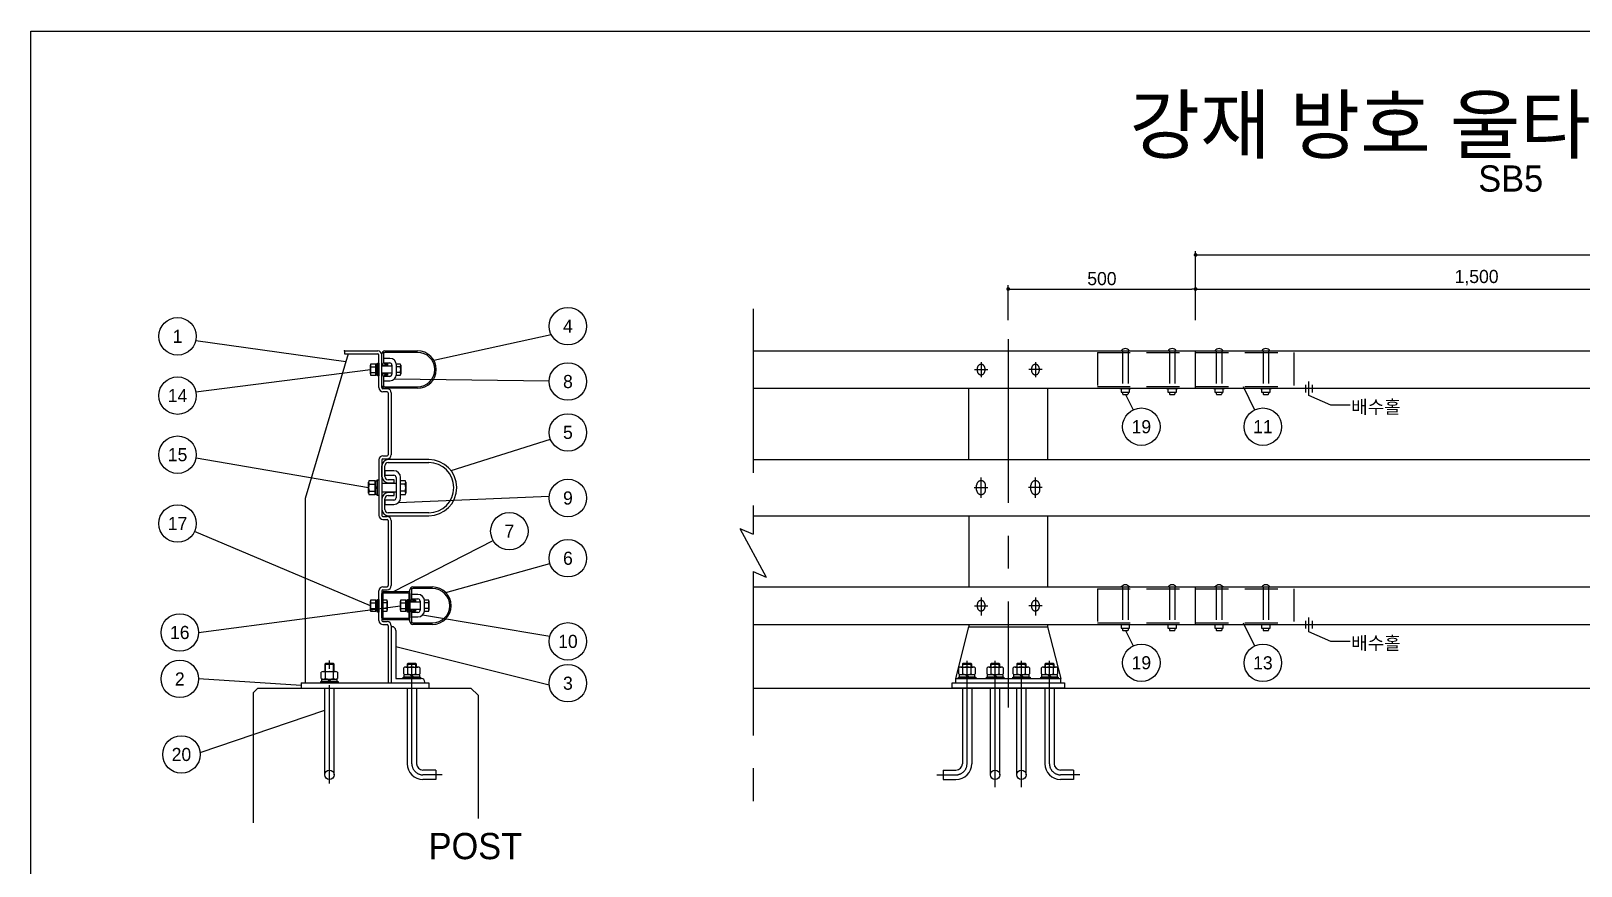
# Model space of a CAD drawing. Header units: metres. Extents: x 185094 to 267743, y 19941 to 53123.
# Drawn here: x 258412 to 262549, y 38480 to 40708 of the extents above; entities that cross this region are included whole.
import ezdxf
from ezdxf.enums import TextEntityAlignment as Align

# ---------------------------------------------------------------- set-up
doc = ezdxf.new("R2010")
doc.units = ezdxf.units.M
doc.header["$LTSCALE"] = 500
for name, pattern in [('CENTER', [2, 1.25, -0.25, 0.25, -0.25]), ('CENTER2', [1.125, 0.75, -0.125, 0.125, -0.125]), ('HIDDEN', [0.375, 0.25, -0.125]), ('HIDDEN2', [0.1875, 0.125, -0.0625])]:
    doc.linetypes.add(name, pattern=pattern)
for name, color, linetype in [('2', 3, 'Continuous'), ('5', 6, 'Continuous'), ('6', 4, 'Continuous'), ('CONC', 4, 'Continuous'), ('CZ-TEX2', 7, 'Continuous'), ('DIML', 1, 'Continuous'), ('THIN', 3, 'Continuous'), ('TITL1', 6, 'HIDDEN2')]:
    doc.layers.add(name, color=color, linetype=linetype)
doc.styles.add('CZ-TEXT2', font='malgun_0.ttf')
doc.styles.add('HY견고딕', font='')
doc.styles.add('MtXpl__1', font='Gulim.ttf')
doc.styles.add('휴먼고딕', font='HMKMG.TTF')
doc.styles.get('HY견고딕').set_extended_font_data('HYgtrE')

# ---------------------------------------------------------------- blocks, each defined once
blk = doc.blocks.new('_Dot')
at = {"color": 0, "linetype": 'ByBlock', "lineweight": -2}
blk.add_line((-0.5, 0), (-1, 0), dxfattribs=at)
at = {"color": 0, "linetype": 'ByBlock', "const_width": 0.5}
blk.add_lwpolyline([(-0.25, 0, 1), (0.25, 0, 1)], format="xyb", close=True, dxfattribs=at)

msp = doc.modelspace()

# ---------------------------------------------------------------- linework, layer by layer
for p, q in [((258412.3864, 40708.1171), (266277.7884, 40708.1171)), ((258412.3864, 35137.5536), (258412.3864, 40708.1171)), ((259340.8073, 39756.6755), (259340.8073, 39843.6755)), ((259348.8073, 39756.6755), (259348.8073, 39843.6755)), ((259319.513, 39820.264), (259332.9323, 39820.264)), ((259332.9323, 39820.264), (259332.9323, 39789.0871)), ((259332.9323, 39819.638), (259337.4323, 39819.638)), ((259332.9323, 39789.713), (259332.9323, 39819.638)), ((259337.4323, 39821.5505), (259340.8073, 39821.5505)), ((259337.4323, 39787.8005), (259337.4323, 39821.5505)), ((259337.4323, 39819.638), (259337.4323, 39789.713)), ((259340.8073, 39821.5505), (259340.8073, 39787.8005)), ((259375.8073, 39813.6755), (259348.8073, 39813.6755)), ((259348.8073, 39795.6755), (259375.8073, 39795.6755)), ((259387.8073, 39820.264), (259397.8515, 39820.264)), ((259387.8073, 39789.0871), (259387.8073, 39820.264)), ((259332.9323, 39789.0871), (259319.513, 39789.0871)), ((259337.4323, 39789.713), (259332.9323, 39789.713)), ((259340.8073, 39787.8005), (259337.4323, 39787.8005)), ((259397.8515, 39789.0871), (259387.8073, 39789.0871)), ((259362.8073, 39753.6755), (259351.8073, 39753.6755)), ((259362.8073, 39745.6755), (259351.8073, 39745.6755)), ((259348.8073, 39518.9322), (259348.8073, 39547.6755)), ((259348.8073, 39547.6755), (259348.8073, 39519.6755)), ((259356.8073, 39519.6755), (259356.8073, 39547.6755)), ((259473.8073, 39564.6755), (259365.8073, 39564.6755)), ((259365.8073, 39556.6755), (259473.8073, 39556.6755)), ((259314.781, 39508.7281), (259331.1823, 39508.7281)), ((259331.1823, 39508.7281), (259331.1823, 39470.623)), ((259331.1823, 39507.9631), (259336.6823, 39507.9631)), ((259331.1823, 39471.388), (259331.1823, 39507.9631)), ((259336.6823, 39510.3005), (259340.8073, 39510.3005)), ((259336.6823, 39469.0505), (259336.6823, 39510.3005)), ((259336.6823, 39507.9631), (259336.6823, 39471.388)), ((259340.8073, 39510.3005), (259340.8073, 39469.0505)), ((259381.8073, 39510.6755), (259365.8073, 39510.6755)), ((259381.8073, 39502.6755), (259381.8073, 39510.6755)), ((259398.8073, 39508.7281), (259411.0835, 39508.7281)), ((259398.8073, 39470.623), (259398.8073, 39508.7281)), ((259331.1823, 39470.623), (259314.781, 39470.623)), ((259336.6823, 39471.388), (259331.1823, 39471.388)), ((259340.8073, 39469.0505), (259336.6823, 39469.0505)), ((259386.8073, 39500.6755), (259348.8073, 39500.6755)), ((259348.8073, 39478.6755), (259386.8073, 39478.6755)), ((259365.8073, 39502.6755), (259381.8073, 39502.6755)), ((259381.8073, 39476.6755), (259365.8073, 39476.6755)), ((259365.8073, 39468.6755), (259381.8073, 39468.6755)), ((259381.8073, 39468.6755), (259381.8073, 39476.6755)), ((259411.0835, 39470.623), (259398.8073, 39470.623)), ((259348.8073, 39459.6755), (259348.8073, 39431.6755)), ((259356.8073, 39431.6755), (259356.8073, 39459.6755)), ((259473.8073, 39422.6755), (259365.8073, 39422.6755)), ((259365.8073, 39414.6755), (259473.8073, 39414.6755)), ((259319.513, 39190.264), (259332.9323, 39190.264)), ((259332.9323, 39190.264), (259332.9323, 39159.0871)), ((259332.9323, 39189.638), (259337.4323, 39189.638)), ((259332.9323, 39159.713), (259332.9323, 39189.638)), ((259337.4323, 39191.5505), (259340.8073, 39191.5505)), ((259337.4323, 39157.8005), (259337.4323, 39191.5505)), ((259337.4323, 39189.638), (259337.4323, 39159.713)), ((259340.8073, 39135.1755), (259340.8073, 39214.1755)), ((259340.8073, 39191.5505), (259340.8073, 39157.8005)), ((259348.8073, 39214.1755), (259348.8073, 39135.1755)), ((259348.8073, 39142.3755), (259348.8073, 39206.9755)), ((259352.0073, 39142.3755), (259352.0073, 39206.9755)), ((259352.0073, 39190.264), (259362.0515, 39190.264)), ((259352.0073, 39159.0871), (259352.0073, 39190.264)), ((259354.0073, 39212.1755), (259418.6073, 39212.1755)), ((259354.0073, 39208.9755), (259418.6073, 39208.9755)), ((259399.313, 39190.264), (259412.7323, 39190.264)), ((259412.7323, 39190.264), (259412.7323, 39159.0871)), ((259412.7323, 39189.638), (259417.2323, 39189.638)), ((259412.7323, 39159.713), (259412.7323, 39189.638)), ((259417.2323, 39191.5505), (259420.6073, 39191.5505)), ((259417.2323, 39157.8005), (259417.2323, 39191.5505)), ((259417.2323, 39189.638), (259417.2323, 39159.713)), ((259420.6073, 39206.9755), (259420.6073, 39142.3755)), ((259420.6073, 39191.5505), (259420.6073, 39157.8005)), ((259423.8073, 39206.9755), (259423.8073, 39142.3755)), ((259450.8073, 39183.6755), (259423.8073, 39183.6755)), ((259462.8073, 39190.264), (259472.8515, 39190.264)), ((259462.8073, 39159.0871), (259462.8073, 39190.264)), ((259332.9323, 39159.0871), (259319.513, 39159.0871)), ((259337.4323, 39159.713), (259332.9323, 39159.713)), ((259340.8073, 39157.8005), (259337.4323, 39157.8005)), ((259362.0515, 39159.0871), (259352.0073, 39159.0871)), ((259418.6073, 39140.3755), (259354.0073, 39140.3755)), ((259418.6073, 39137.1755), (259354.0073, 39137.1755)), ((259412.7323, 39159.0871), (259399.313, 39159.0871)), ((259417.2323, 39159.713), (259412.7323, 39159.713)), ((259420.6073, 39157.8005), (259417.2323, 39157.8005)), ((259423.8073, 39165.6755), (259450.8073, 39165.6755)), ((259472.8515, 39159.0871), (259462.8073, 39159.0871)), ((259375.8073, 39118.6755), (259373.8073, 39118.6755)), ((259197.9712, 39020.6755), (259196.2798, 39018.9841)), ((259196.2798, 39018.9841), (259196.2798, 38998.8005)), ((259219.5883, 39020.6755), (259197.9712, 39020.6755)), ((259221.2798, 39018.9841), (259219.5883, 39020.6755)), ((259221.2798, 38998.8005), (259221.2798, 39018.9841)), ((259412.5693, 39010.8005), (259445.0452, 39010.8005)), ((259412.5693, 39010.8005), (259445.0452, 39010.8005)), ((259417.9987, 39020.6755), (259416.3073, 39018.9841)), ((259416.3073, 39018.9841), (259416.3073, 39010.8005)), ((259439.6158, 39020.6755), (259417.9987, 39020.6755)), ((259441.3073, 39018.9841), (259439.6158, 39020.6755)), ((259441.3073, 39010.8005), (259441.3073, 39018.9841)), ((260894.2564, 39010.8005), (260926.7323, 39010.8005)), ((260894.2564, 39010.8005), (260926.7323, 39010.8005)), ((260899.6858, 39020.6755), (260897.9943, 39018.9841)), ((260897.9943, 39018.9841), (260897.9943, 39010.8005)), ((260921.3029, 39020.6755), (260899.6858, 39020.6755)), ((260922.9943, 39018.9841), (260921.3029, 39020.6755)), ((260922.9943, 39010.8005), (260922.9943, 39018.9841)), ((260969.2564, 39010.8005), (261001.7323, 39010.8005)), ((260969.2564, 39010.8005), (261001.7323, 39010.8005)), ((260974.6858, 39020.6755), (260972.9943, 39018.9841)), ((260972.9943, 39018.9841), (260972.9943, 39010.8005)), ((260996.3029, 39020.6755), (260974.6858, 39020.6755)), ((260997.9943, 39018.9841), (260996.3029, 39020.6755)), ((260997.9943, 39010.8005), (260997.9943, 39018.9841)), ((261039.2564, 39010.8005), (261071.7323, 39010.8005)), ((261039.2564, 39010.8005), (261071.7323, 39010.8005)), ((261044.6858, 39020.6755), (261042.9943, 39018.9841)), ((261042.9943, 39018.9841), (261042.9943, 39010.8005)), ((261066.3029, 39020.6755), (261044.6858, 39020.6755)), ((261067.9943, 39018.9841), (261066.3029, 39020.6755)), ((261067.9943, 39010.8005), (261067.9943, 39018.9841)), ((261114.2564, 39010.8005), (261146.7323, 39010.8005)), ((261114.2564, 39010.8005), (261146.7323, 39010.8005)), ((261119.6858, 39020.6755), (261117.9943, 39018.9841)), ((261117.9943, 39018.9841), (261117.9943, 39010.8005)), ((261141.3029, 39020.6755), (261119.6858, 39020.6755)), ((261142.9943, 39018.9841), (261141.3029, 39020.6755)), ((261142.9943, 39010.8005), (261142.9943, 39018.9841)), ((259185.6548, 38968.6755), (259185.6548, 38972.4255)), ((259185.6548, 38972.4255), (259231.9048, 38972.4255)), ((259231.9048, 38968.6755), (259185.6548, 38968.6755)), ((259187.1291, 38980.4752), (259187.1291, 38997.1259)), ((259188.5298, 38972.4255), (259188.5298, 38978.8005)), ((259188.5298, 38978.8005), (259229.0298, 38978.8005)), ((259229.0298, 38972.4255), (259188.5298, 38972.4255)), ((259192.5418, 38998.8005), (259225.0177, 38998.8005)), ((259192.5418, 38998.8005), (259225.0177, 38998.8005)), ((259197.9544, 38980.4752), (259197.9544, 38997.1259)), ((259219.6051, 38980.4752), (259219.6051, 38997.1259)), ((259229.0298, 38978.8005), (259229.0298, 38972.4255)), ((259230.4304, 38997.1259), (259230.4304, 38980.4752)), ((259231.9048, 38972.4255), (259231.9048, 38968.6755)), ((259405.6823, 38980.6755), (259405.6823, 38984.4255)), ((259405.6823, 38984.4255), (259451.9323, 38984.4255)), ((259451.9323, 38980.6755), (259405.6823, 38980.6755)), ((259407.1566, 38992.4752), (259407.1566, 39009.1259)), ((259408.5573, 38984.4255), (259408.5573, 38990.8005)), ((259408.5573, 38990.8005), (259449.0573, 38990.8005)), ((259449.0573, 38984.4255), (259408.5573, 38984.4255)), ((259417.9819, 38992.4752), (259417.9819, 39009.1259)), ((259439.6326, 38992.4752), (259439.6326, 39009.1259)), ((259449.0573, 38990.8005), (259449.0573, 38984.4255)), ((259450.4579, 39009.1259), (259450.4579, 38992.4752)), ((259451.9323, 38984.4255), (259451.9323, 38980.6755)), ((260887.3693, 38980.6755), (260887.3693, 38984.4255)), ((260887.3693, 38984.4255), (260933.6193, 38984.4255)), ((260933.6193, 38980.6755), (260887.3693, 38980.6755)), ((260888.8437, 38992.4752), (260888.8437, 39009.1259)), ((260890.2443, 38984.4255), (260890.2443, 38990.8005)), ((260890.2443, 38990.8005), (260930.7443, 38990.8005)), ((260930.7443, 38984.4255), (260890.2443, 38984.4255)), ((260899.669, 38992.4752), (260899.669, 39009.1259)), ((260921.3197, 38992.4752), (260921.3197, 39009.1259)), ((260930.7443, 38990.8005), (260930.7443, 38984.4255)), ((260932.145, 39009.1259), (260932.145, 38992.4752)), ((260933.6193, 38984.4255), (260933.6193, 38980.6755)), ((260962.3693, 38984.4255), (261008.6193, 38984.4255)), ((260962.3693, 38980.6755), (260962.3693, 38984.4255)), ((261008.6193, 38980.6755), (260962.3693, 38980.6755)), ((260963.8437, 38992.4752), (260963.8437, 39009.1259)), ((260965.2443, 38990.8005), (261005.7443, 38990.8005)), ((260965.2443, 38984.4255), (260965.2443, 38990.8005)), ((261005.7443, 38984.4255), (260965.2443, 38984.4255)), ((260974.669, 38992.4752), (260974.669, 39009.1259)), ((260996.3197, 38992.4752), (260996.3197, 39009.1259)), ((261005.7443, 38990.8005), (261005.7443, 38984.4255)), ((261007.145, 39009.1259), (261007.145, 38992.4752)), ((261008.6193, 38984.4255), (261008.6193, 38980.6755)), ((261032.3693, 38984.4255), (261078.6193, 38984.4255)), ((261032.3693, 38980.6755), (261032.3693, 38984.4255)), ((261078.6193, 38980.6755), (261032.3693, 38980.6755)), ((261033.8437, 38992.4752), (261033.8437, 39009.1259)), ((261035.2443, 38990.8005), (261075.7443, 38990.8005)), ((261035.2443, 38984.4255), (261035.2443, 38990.8005)), ((261075.7443, 38984.4255), (261035.2443, 38984.4255)), ((261044.669, 38992.4752), (261044.669, 39009.1259)), ((261066.3197, 38992.4752), (261066.3197, 39009.1259)), ((261075.7443, 38990.8005), (261075.7443, 38984.4255)), ((261077.145, 39009.1259), (261077.145, 38992.4752)), ((261078.6193, 38984.4255), (261078.6193, 38980.6755)), ((261107.3693, 38984.4255), (261153.6193, 38984.4255)), ((261107.3693, 38980.6755), (261107.3693, 38984.4255)), ((261153.6193, 38980.6755), (261107.3693, 38980.6755)), ((261108.8437, 38992.4752), (261108.8437, 39009.1259)), ((261110.2443, 38990.8005), (261150.7443, 38990.8005)), ((261110.2443, 38984.4255), (261110.2443, 38990.8005)), ((261150.7443, 38984.4255), (261110.2443, 38984.4255)), ((261119.669, 38992.4752), (261119.669, 39009.1259)), ((261141.3197, 38992.4752), (261141.3197, 39009.1259)), ((261150.7443, 38990.8005), (261150.7443, 38984.4255)), ((261152.145, 39009.1259), (261152.145, 38992.4752)), ((261153.6193, 38984.4255), (261153.6193, 38980.6755))]:
    msp.add_line(p, q)
at = {"color": 1, "linetype": 'CENTER', "ltscale": 0.7}
for p, q in [((260339.4228, 39967.1261), (260339.4228, 39365.9501)), ((261020.4943, 39886.2503), (261020.4943, 38902.7725)), ((260304.4228, 39380.9501), (260374.4228, 39250.9501)), ((260304.4228, 39380.9501), (260339.4228, 39365.9501)), ((260339.4228, 39265.9501), (260339.4228, 38604.7682)), ((260339.4228, 39265.9501), (260374.4228, 39250.9501)), ((260910.4943, 38753.1356), (260910.4943, 39027.8902)), ((260985.4943, 38690.1988), (260985.4943, 39027.8902)), ((261055.4943, 38690.1988), (261055.4943, 39027.8902)), ((261130.4943, 38753.1356), (261130.4943, 39027.8902)), ((260829.8691, 38723.4875), (260881.0443, 38723.4875)), ((261211.1196, 38723.4875), (261159.9443, 38723.4875))]:
    msp.add_line(p, q, dxfattribs=at)
at = {"color": 3, "linetype": 'HIDDEN', "ltscale": 0.7}
for p, q in [((261258.4943, 39850.0837), (261782.4943, 39850.0837)), ((261258.4943, 39850.0837), (261258.4943, 39759.2674)), ((261325.6474, 39854.6755), (261325.6474, 39754.6755)), ((261340.3413, 39854.6755), (261340.3413, 39754.6755)), ((261450.6474, 39854.6755), (261450.6474, 39754.6755)), ((261465.3413, 39854.6755), (261465.3413, 39754.6755)), ((261575.6474, 39854.6755), (261575.6474, 39754.6755)), ((261590.3413, 39854.6755), (261590.3413, 39754.6755)), ((261700.6474, 39854.6755), (261700.6474, 39754.6755)), ((261715.3413, 39854.6755), (261715.3413, 39754.6755)), ((261782.4943, 39850.0837), (261782.4943, 39759.2674)), ((260937.8923, 39808.349), (260937.8923, 39801.0021)), ((260958.0964, 39808.349), (260958.0964, 39801.0021)), ((261082.8923, 39808.349), (261082.8923, 39801.0021)), ((261103.0964, 39808.349), (261103.0964, 39801.0021)), ((261258.4943, 39759.2674), (261782.4943, 39759.2674)), ((260936.0556, 39483.247), (260936.0556, 39496.1041)), ((260959.9331, 39483.247), (260959.9331, 39496.1041)), ((261081.0556, 39483.247), (261081.0556, 39496.1041)), ((261104.9331, 39483.247), (261104.9331, 39496.1041)), ((261258.4943, 39220.0837), (261782.4943, 39220.0837)), ((261258.4943, 39220.0837), (261258.4943, 39129.2674)), ((261325.6474, 39224.6755), (261325.6474, 39124.6755)), ((261340.3413, 39224.6755), (261340.3413, 39124.6755)), ((261450.6474, 39224.6755), (261450.6474, 39124.6755)), ((261465.3413, 39224.6755), (261465.3413, 39124.6755)), ((261575.6474, 39224.6755), (261575.6474, 39124.6755)), ((261590.3413, 39224.6755), (261590.3413, 39124.6755)), ((261700.6474, 39224.6755), (261700.6474, 39124.6755)), ((261715.3413, 39224.6755), (261715.3413, 39124.6755)), ((261782.4943, 39220.0837), (261782.4943, 39129.2674)), ((260937.8923, 39178.349), (260937.8923, 39171.0021)), ((260958.0964, 39178.349), (260958.0964, 39171.0021)), ((261082.8923, 39178.349), (261082.8923, 39171.0021)), ((261103.0964, 39178.349), (261103.0964, 39171.0021)), ((261258.4943, 39129.2674), (261782.4943, 39129.2674))]:
    msp.add_line(p, q, dxfattribs=at)
at = {"ltscale": 0.7}
for p, q in [((261520.4943, 39754.6755), (261520.4943, 39854.6755)), ((259318.3073, 39792.9842), (259318.3073, 39816.3669)), ((259319.513, 39812.4698), (259332.9323, 39812.4698)), ((259319.513, 39796.8813), (259332.9323, 39796.8813)), ((259397.8515, 39812.4698), (259387.8073, 39812.4698)), ((259397.8515, 39796.8813), (259387.8073, 39796.8813)), ((259399.0573, 39816.3669), (259399.0573, 39792.9842)), ((259313.3073, 39475.3861), (259313.3073, 39503.965)), ((259314.781, 39499.2018), (259331.1823, 39499.2018)), ((259314.781, 39480.1493), (259331.1823, 39480.1493)), ((259411.0835, 39499.2018), (259398.8073, 39499.2018)), ((259411.0835, 39480.1493), (259398.8073, 39480.1493)), ((259412.5573, 39503.965), (259412.5573, 39475.3861)), ((261520.4943, 39124.6755), (261520.4943, 39224.6755)), ((259318.3073, 39162.9842), (259318.3073, 39186.3669)), ((259319.513, 39182.4698), (259332.9323, 39182.4698)), ((259362.0515, 39182.4698), (259352.0073, 39182.4698)), ((259363.2573, 39186.3669), (259363.2573, 39162.9842)), ((259398.1073, 39162.9842), (259398.1073, 39186.3669)), ((259399.313, 39182.4698), (259412.7323, 39182.4698)), ((259472.8515, 39182.4698), (259462.8073, 39182.4698)), ((259474.0573, 39186.3669), (259474.0573, 39162.9842)), ((259319.513, 39166.8813), (259332.9323, 39166.8813)), ((259362.0515, 39166.8813), (259352.0073, 39166.8813)), ((259399.313, 39166.8813), (259412.7323, 39166.8813)), ((259472.8515, 39166.8813), (259462.8073, 39166.8813)), ((259373.8073, 39118.6755), (259373.8073, 39109.1755)), ((259196.2798, 39018.9841), (259221.2798, 39018.9841)), ((259416.3073, 39018.9841), (259441.3073, 39018.9841)), ((260897.9943, 39018.9841), (260922.9943, 39018.9841)), ((260972.9943, 39018.9841), (260997.9943, 39018.9841)), ((261042.9943, 39018.9841), (261067.9943, 39018.9841)), ((261117.9943, 39018.9841), (261142.9943, 39018.9841)), ((259192.5418, 38978.8005), (259225.0177, 38978.8005)), ((259412.5693, 38990.8005), (259445.0452, 38990.8005)), ((260870.4943, 38968.6755), (261170.4943, 38968.6755)), ((260870.4943, 38954.6755), (260870.4943, 38968.6755)), ((260894.2564, 38990.8005), (260926.7323, 38990.8005)), ((260969.2564, 38990.8005), (261001.7323, 38990.8005)), ((261039.2564, 38990.8005), (261071.7323, 38990.8005)), ((261114.2564, 38990.8005), (261146.7323, 38990.8005)), ((261170.4943, 38968.6755), (261170.4943, 38954.6755)), ((259196.2798, 38723.4875), (259196.2798, 38954.6755)), ((259221.2798, 38723.4875), (259221.2798, 38954.6755)), ((259416.3073, 38954.6755), (259416.3073, 38752.9375)), ((259441.3073, 38954.6755), (259441.3073, 38752.9375)), ((261170.4943, 38954.6755), (260870.4943, 38954.6755)), ((260897.9943, 38954.6755), (260897.9943, 38752.9375)), ((260922.9943, 38954.6755), (260922.9943, 38752.9375)), ((260972.9943, 38723.4875), (260972.9943, 38954.6755)), ((260997.9943, 38723.4875), (260997.9943, 38954.6755)), ((261042.9943, 38723.4875), (261042.9943, 38954.6755)), ((261067.9943, 38723.4875), (261067.9943, 38954.6755)), ((261117.9943, 38954.6755), (261117.9943, 38752.9375)), ((261142.9943, 38954.6755), (261142.9943, 38752.9375))]:
    msp.add_line(p, q, dxfattribs=at)
at = {"color": 2}
for p, q in [((259332.9323, 39803.6983), (259337.4323, 39808.1983)), ((259332.9323, 39801.1528), (259337.4323, 39805.6528)), ((259331.1823, 39488.4812), (259336.6823, 39493.9812)), ((259331.1823, 39485.3699), (259336.6823, 39490.8699)), ((259332.9323, 39173.6983), (259337.4323, 39178.1983)), ((259332.9323, 39171.1528), (259337.4323, 39175.6528)), ((259412.7323, 39173.6983), (259417.2323, 39178.1983)), ((259412.7323, 39171.1528), (259417.2323, 39175.6528))]:
    msp.add_line(p, q, dxfattribs=at)
at = {"color": 2, "linetype": 'CENTER2', "ltscale": 0.7}
for p, q in [((260930.1137, 39804.6755), (260965.875, 39804.6755)), ((260947.9943, 39824.3372), (260947.9943, 39784.8297)), ((261110.875, 39804.6755), (261075.1137, 39804.6755)), ((261092.9943, 39824.3372), (261092.9943, 39784.8297)), ((261822.8581, 39735.2393), (261822.8581, 39773.1128)), ((260947.9943, 39462.3386), (260947.9943, 39517.0125)), ((261092.9943, 39462.3386), (261092.9943, 39517.0125)), ((260929.5229, 39489.6755), (260966.4658, 39489.6755)), ((261111.4658, 39489.6755), (261074.5229, 39489.6755)), ((260930.1137, 39174.6755), (260965.875, 39174.6755)), ((260947.9943, 39196.417), (260947.9943, 39148.9304)), ((261110.875, 39174.6755), (261075.1137, 39174.6755)), ((261092.9943, 39196.417), (261092.9943, 39148.9304)), ((261822.8581, 39105.2393), (261822.8581, 39143.1128)), ((259208.7798, 38700.3008), (259208.7798, 39028.0929)), ((259428.8073, 38753.1356), (259428.8073, 39027.8902)), ((259509.4325, 38723.4875), (259458.2573, 38723.4875))]:
    msp.add_line(p, q, dxfattribs=at)
at = {"color": 0}
for p, q in [((261814.1336, 39764.1077), (261814.1336, 39743.604)), ((261831.5826, 39764.1077), (261831.5826, 39743.604)), ((261814.1336, 39134.1077), (261814.1336, 39113.604)), ((261831.5826, 39134.1077), (261831.5826, 39113.604))]:
    msp.add_line(p, q, dxfattribs=at)
at = {"color": 2, "ltscale": 0.7}
for p, q in [((259203.7891, 38978.8005), (259210.1641, 38972.4255)), ((259207.3954, 38978.8005), (259213.7704, 38972.4255)), ((259423.8166, 38990.8005), (259430.1916, 38984.4255)), ((259427.4229, 38990.8005), (259433.7979, 38984.4255)), ((260905.5037, 38990.8005), (260911.8787, 38984.4255)), ((260909.11, 38990.8005), (260915.485, 38984.4255)), ((260980.5037, 38990.8005), (260986.8787, 38984.4255)), ((260984.11, 38990.8005), (260990.485, 38984.4255)), ((261050.5037, 38990.8005), (261056.8787, 38984.4255)), ((261054.11, 38990.8005), (261060.485, 38984.4255)), ((261125.5037, 38990.8005), (261131.8787, 38984.4255)), ((261129.11, 38990.8005), (261135.485, 38984.4255))]:
    msp.add_line(p, q, dxfattribs=at)
at = {"ltscale": 0.7}
for centre in [(259208.7798, 38723.4875), (260985.4943, 38723.4875), (261055.4943, 38723.4875)]:
    msp.add_circle(centre, 12.5, dxfattribs=at)
for centre, radius, start, end in [((259337.8073, 39843.6755), 11, 0, 90), ((259337.8073, 39843.6755), 3, 0, 90), ((259325.208, 39816.3669), 6.9007, 145.6157526, 214.3842474), ((259344.1015, 39804.6755), 25.7942, 162.4120463, 197.5879537), ((259325.208, 39792.9842), 6.9007, 145.6157526, 214.3842474), ((259392.1565, 39816.3669), 6.9007, 325.6157526, 34.3842474), ((259373.263, 39804.6755), 25.7942, 342.4120463, 17.5879537), ((259392.1565, 39792.9842), 6.9007, 325.6157526, 34.3842474), ((259351.8073, 39756.6755), 11, 180, 270), ((259351.8073, 39756.6755), 3, 180, 270), ((259362.8073, 39742.6755), 11, 0, 90), ((259362.8073, 39742.6755), 3, 0, 90), ((259351.8073, 39563.6755), 11, 90, 180), ((259351.8073, 39563.6755), 3, 90, 180), ((259365.8073, 39547.6755), 17, 90, 180), ((259365.8073, 39547.6755), 9, 90, 180), ((259362.8073, 39577.6755), 11, 270, 0), ((259362.8073, 39577.6755), 3, 270, 0), ((259473.8073, 39489.6755), 75, 270, 90), ((259473.8073, 39489.6755), 67, 270, 90), ((259321.7415, 39503.965), 8.4342, 145.6157526, 214.3842474), ((259365.8073, 39519.6755), 17, 180, 270), ((259365.8073, 39519.6755), 9, 180, 270), ((259404.123, 39503.965), 8.4342, 325.6157526, 34.3842474), ((259344.8335, 39489.6755), 31.5263, 162.4120463, 197.5879537), ((259321.7415, 39475.3861), 8.4342, 145.6157526, 214.3842474), ((259365.8073, 39459.6755), 17, 90, 180), ((259365.8073, 39459.6755), 9, 90, 180), ((259381.031, 39489.6755), 31.5263, 342.4120463, 17.5879537), ((259404.123, 39475.3861), 8.4342, 325.6157526, 34.3842474), ((259365.8073, 39431.6755), 17, 180, 270), ((259365.8073, 39431.6755), 9, 180, 270), ((259351.8073, 39415.6755), 11, 180, 270), ((259351.8073, 39415.6755), 3, 180, 270), ((259362.8073, 39401.6755), 11, 0, 90), ((259362.8073, 39401.6755), 3, 0, 90), ((259351.8073, 39214.1755), 11, 90, 180), ((259351.8073, 39214.1755), 3, 90, 180), ((259362.8073, 39228.1755), 11, 270, 0), ((259362.8073, 39228.1755), 3, 270, 0), ((259325.208, 39186.3669), 6.9007, 145.6157526, 214.3842474), ((259344.1015, 39174.6755), 25.7942, 162.4120463, 197.5879537), ((259354.0073, 39206.9755), 5.2, 90, 180), ((259354.0073, 39206.9755), 2, 90, 180), ((259356.3565, 39186.3669), 6.9007, 325.6157526, 34.3842474), ((259337.463, 39174.6755), 25.7942, 342.4120463, 17.5879537), ((259405.008, 39186.3669), 6.9007, 145.6157526, 214.3842474), ((259423.9015, 39174.6755), 25.7942, 162.4120463, 197.5879537), ((259418.6073, 39206.9755), 5.2, 0, 90), ((259418.6073, 39206.9755), 2, 360, 90), ((259467.1565, 39186.3669), 6.9007, 325.6157526, 34.3842474), ((259448.263, 39174.6755), 25.7942, 342.4120463, 17.5879537), ((259325.208, 39162.9842), 6.9007, 145.6157526, 214.3842474), ((259351.8073, 39135.1755), 11, 180, 270), ((259354.0073, 39142.3755), 5.2, 180, 270), ((259351.8073, 39135.1755), 3, 180, 270), ((259354.0073, 39142.3755), 2, 180, 270), ((259356.3565, 39162.9842), 6.9007, 325.6157526, 34.3842474), ((259405.008, 39162.9842), 6.9007, 145.6157526, 214.3842474), ((259418.6073, 39142.3755), 2, 270, 0), ((259418.6073, 39142.3755), 5.2, 270, 0), ((259467.1565, 39162.9842), 6.9007, 325.6157526, 34.3842474), ((259362.8073, 39121.1755), 11, 0, 90), ((259362.8073, 39121.1755), 3, 0, 90), ((259375.8073, 39108.6755), 10, 0, 90), ((259412.5693, 39001.2162), 9.5843, 55.6157526, 124.3842474), ((259428.8073, 38974.9752), 35.8253, 72.4120463, 107.5879537), ((259445.0452, 39001.2162), 9.5843, 55.6157526, 124.3842474), ((260894.2564, 39001.2162), 9.5843, 55.6157526, 124.3842474), ((260910.4943, 38974.9752), 35.8253, 72.4120463, 107.5879537), ((260926.7323, 39001.2162), 9.5843, 55.6157526, 124.3842474), ((260969.2564, 39001.2162), 9.5843, 55.6157526, 124.3842474), ((260985.4943, 38974.9752), 35.8253, 72.4120463, 107.5879537), ((261001.7323, 39001.2162), 9.5843, 55.6157526, 124.3842474), ((261039.2564, 39001.2162), 9.5843, 55.6157526, 124.3842474), ((261055.4943, 38974.9752), 35.8253, 72.4120463, 107.5879537), ((261071.7323, 39001.2162), 9.5843, 55.6157526, 124.3842474), ((261114.2564, 39001.2162), 9.5843, 55.6157526, 124.3842474), ((261130.4943, 38974.9752), 35.8253, 72.4120463, 107.5879537), ((261146.7323, 39001.2162), 9.5843, 55.6157526, 124.3842474), ((259192.5418, 38989.2162), 9.5843, 55.6157526, 124.3842474), ((259192.5418, 38988.3849), 9.5843, 235.6157526, 304.3842474), ((259208.7798, 38962.9752), 35.8253, 72.4120463, 107.5879537), ((259208.7798, 39014.6259), 35.8253, 252.4120463, 287.5879537), ((259225.0177, 38989.2162), 9.5843, 55.6157526, 124.3842474), ((259225.0177, 38988.3849), 9.5843, 235.6157526, 304.3842474), ((259412.5693, 39000.3849), 9.5843, 235.6157526, 304.3842474), ((259428.8073, 39026.6259), 35.8253, 252.4120463, 287.5879537), ((259445.0452, 39000.3849), 9.5843, 235.6157526, 304.3842474), ((259453.8073, 38970.6755), 10, 0, 90), ((260894.2564, 39000.3849), 9.5843, 235.6157526, 304.3842474), ((260910.4943, 39026.6259), 35.8253, 252.4120463, 287.5879537), ((260926.7323, 39000.3849), 9.5843, 235.6157526, 304.3842474), ((260969.2564, 39000.3849), 9.5843, 235.6157526, 304.3842474), ((260985.4943, 39026.6259), 35.8253, 252.4120463, 287.5879537), ((261001.7323, 39000.3849), 9.5843, 235.6157526, 304.3842474), ((261039.2564, 39000.3849), 9.5843, 235.6157526, 304.3842474), ((261055.4943, 39026.6259), 35.8253, 252.4120463, 287.5879537), ((261071.7323, 39000.3849), 9.5843, 235.6157526, 304.3842474), ((261114.2564, 39000.3849), 9.5843, 235.6157526, 304.3842474), ((261130.4943, 39026.6259), 35.8253, 252.4120463, 287.5879537), ((261146.7323, 39000.3849), 9.5843, 235.6157526, 304.3842474)]:
    msp.add_arc(centre, radius, start, end)
at = {"color": 3, "linetype": 'HIDDEN', "ltscale": 0.7}
for centre, radius, start, end in [((260947.9943, 39808.349), 10.102, 0, 180), ((260947.9943, 39801.0021), 10.102, 180, 0), ((261092.9943, 39808.349), 10.102, 0, 180), ((261092.9943, 39801.0021), 10.102, 180, 0), ((260947.9943, 39496.1041), 11.9388, 0, 180), ((261092.9943, 39496.1041), 11.9388, 0, 180), ((260947.9943, 39483.247), 11.9388, 180, 0), ((261092.9943, 39483.247), 11.9388, 180, 0), ((260947.9943, 39178.349), 10.102, 0, 180), ((261092.9943, 39178.349), 10.102, 0, 180), ((260947.9943, 39171.0021), 10.102, 180, 0), ((261092.9943, 39171.0021), 10.102, 180, 0)]:
    msp.add_arc(centre, radius, start, end, dxfattribs=at)
at = {"color": 2, "linetype": 'CENTER2', "ltscale": 0.7}
msp.add_arc((259458.2573, 38752.9375), 29.45, 180, 270, dxfattribs=at)
at = {"color": 1, "linetype": 'CENTER', "ltscale": 0.7}
for centre, start, end in [((260881.0443, 38752.9375), 270, 0), ((261159.9443, 38752.9375), 180, 270)]:
    msp.add_arc(centre, 29.45, start, end, dxfattribs=at)
at = {"layer": '2', "color": 0}
for p, q in [((259258.8073, 39846.6755), (259143.8073, 39461.1033)), ((259248.8073, 39854.6755), (259337.8073, 39854.6755)), ((259248.8073, 39854.6755), (259248.8073, 39846.6755)), ((259248.8073, 39846.6755), (259337.8073, 39846.6755)), ((260915.4943, 39564.6755), (260915.4943, 39754.6755)), ((261125.4943, 39754.6755), (261125.4943, 39564.6755)), ((259365.8073, 39742.6755), (259365.8073, 39577.6755)), ((259373.8073, 39742.6755), (259373.8073, 39577.6755)), ((259340.8073, 39563.6755), (259340.8073, 39415.6755)), ((259348.8073, 39563.6755), (259348.8073, 39415.6755)), ((259143.8073, 39461.1033), (259143.8073, 38968.6755)), ((259365.8073, 39401.6755), (259365.8073, 39228.1755)), ((259373.8073, 39401.6755), (259373.8073, 39228.1755)), ((260915.4943, 39414.6755), (260915.4943, 39224.6755)), ((261125.4943, 39414.6755), (261125.4943, 39224.6755)), ((259365.8073, 39121.1755), (259365.8073, 38968.6755)), ((259373.8073, 39121.1755), (259373.8073, 38968.6755)), ((259385.8073, 39108.6755), (259385.8073, 38980.6755)), ((260880.4943, 38980.6755), (260915.4943, 39118.6755)), ((260915.4943, 39124.6755), (260915.4943, 39118.6755)), ((260915.4943, 39118.6755), (261125.4943, 39118.6755)), ((261125.4943, 39124.6755), (261125.4943, 39118.6755)), ((261125.4943, 39118.6755), (261160.4943, 38980.6755)), ((259133.8073, 38968.6755), (259133.8073, 38954.6755)), ((259133.8073, 38968.6755), (259473.8073, 38968.6755)), ((259385.8073, 38980.6755), (259453.8073, 38980.6755)), ((259473.8073, 38968.6755), (259473.8073, 38954.6755)), ((260880.4943, 38980.6755), (261160.4943, 38980.6755)), ((260880.4943, 38968.6755), (260880.4943, 38980.6755)), ((261160.4943, 38968.6755), (261160.4943, 38980.6755))]:
    msp.add_line(p, q, dxfattribs=at)
msp.add_point((259248.8073, 39854.6755), dxfattribs=at)
at = {"layer": '5', "color": 0}
for p, q in [((259348.8073, 39822.6755), (259348.8073, 39846.6755)), ((259352.8073, 39846.6755), (259352.8073, 39822.6755)), ((259356.8073, 39854.6755), (259443.8073, 39854.6755)), ((259443.8073, 39850.6755), (259356.8073, 39850.6755)), ((260339.4228, 39854.6755), (264140.0654, 39854.6755)), ((259355.8073, 39819.6755), (259363.8073, 39819.6755)), ((259363.8073, 39815.6755), (259355.8073, 39815.6755)), ((259363.8073, 39819.6755), (259363.8073, 39815.6755)), ((259348.8073, 39762.6755), (259348.8073, 39786.6755)), ((259352.8073, 39786.6755), (259352.8073, 39762.6755)), ((259355.8073, 39793.6755), (259363.8073, 39793.6755)), ((259363.8073, 39789.6755), (259355.8073, 39789.6755)), ((259356.8073, 39758.6755), (259443.8073, 39758.6755)), ((259443.8073, 39754.6755), (259356.8073, 39754.6755)), ((259363.8073, 39793.6755), (259363.8073, 39789.6755)), ((260339.4228, 39754.6755), (264140.0654, 39754.6755)), ((259351.8073, 39574.6755), (259362.8073, 39574.6755)), ((259351.8073, 39566.6755), (259362.8073, 39566.6755)), ((260339.4228, 39564.6755), (264140.0654, 39564.6755)), ((259351.8073, 39412.6755), (259362.8073, 39412.6755)), ((259351.8073, 39404.6755), (259362.8073, 39404.6755)), ((260339.4228, 39414.6755), (264140.0654, 39414.6755)), ((259351.8073, 39225.1755), (259362.8073, 39225.1755)), ((259351.8073, 39217.1755), (259362.8073, 39217.1755)), ((259423.8073, 39192.6755), (259423.8073, 39216.6755)), ((259427.8073, 39216.6755), (259427.8073, 39192.6755)), ((259431.8073, 39224.6755), (259483.8073, 39224.6755)), ((259483.8073, 39220.6755), (259431.8073, 39220.6755)), ((260339.4228, 39224.6755), (264140.0654, 39224.6755)), ((259430.8073, 39189.6755), (259438.8073, 39189.6755)), ((259438.8073, 39185.6755), (259430.8073, 39185.6755)), ((259438.8073, 39189.6755), (259438.8073, 39185.6755)), ((259423.8073, 39132.6755), (259423.8073, 39156.6755)), ((259427.8073, 39156.6755), (259427.8073, 39132.6755)), ((259430.8073, 39163.6755), (259438.8073, 39163.6755)), ((259438.8073, 39159.6755), (259430.8073, 39159.6755)), ((259438.8073, 39163.6755), (259438.8073, 39159.6755)), ((259351.8073, 39132.1755), (259362.8073, 39132.1755)), ((259351.8073, 39124.1755), (259362.8073, 39124.1755)), ((259431.8073, 39128.6755), (259483.8073, 39128.6755)), ((259483.8073, 39124.6755), (259431.8073, 39124.6755)), ((260339.4228, 39124.6755), (264140.0654, 39124.6755)), ((260339.4228, 38954.6755), (264140.0654, 38954.6755))]:
    msp.add_line(p, q, dxfattribs=at)
for centre, radius, start, end in [((259356.8073, 39846.6755), 8, 90, 180), ((259356.8073, 39846.6755), 4, 90, 180), ((259443.8073, 39804.6755), 50, 270, 90), ((259443.8073, 39804.6755), 46, 270, 90), ((259355.8073, 39822.6755), 7, 180, 270), ((259355.8073, 39822.6755), 3, 180, 270), ((259355.8073, 39786.6755), 7, 90, 180), ((259356.8073, 39762.6755), 8, 180, 270), ((259355.8073, 39786.6755), 3, 90, 180), ((259356.8073, 39762.6755), 4, 180, 270), ((259431.8073, 39216.6755), 8, 90, 180), ((259431.8073, 39216.6755), 4, 90, 180), ((259483.8073, 39174.6755), 50, 270, 90), ((259483.8073, 39174.6755), 46, 270, 90), ((259430.8073, 39192.6755), 7, 180, 270), ((259430.8073, 39192.6755), 3, 180, 270), ((259430.8073, 39156.6755), 7, 90, 180), ((259430.8073, 39156.6755), 3, 90, 180), ((259431.8073, 39132.6755), 8, 180, 270), ((259431.8073, 39132.6755), 4, 180, 270)]:
    msp.add_arc(centre, radius, start, end, dxfattribs=at)
at = {"layer": '6', "color": 0}
for p, q in [((259369.8073, 39834.6755), (259352.8073, 39834.6755)), ((259352.8073, 39834.6755), (259352.8073, 39822.6755)), ((259352.8073, 39822.6755), (259369.8073, 39822.6755)), ((259375.8073, 39816.6755), (259375.8073, 39792.6755)), ((259387.8073, 39792.6755), (259387.8073, 39816.6755)), ((259369.8073, 39786.6755), (259352.8073, 39786.6755)), ((259352.8073, 39786.6755), (259352.8073, 39774.6755)), ((259352.8073, 39774.6755), (259369.8073, 39774.6755)), ((261318.0738, 39753.3421), (261318.0738, 39754.6755)), ((261318.0738, 39754.6755), (261347.9149, 39754.6755)), ((261347.9149, 39754.6755), (261347.9149, 39753.3421)), ((261443.0738, 39753.3421), (261443.0738, 39754.6755)), ((261443.0738, 39754.6755), (261472.9149, 39754.6755)), ((261472.9149, 39754.6755), (261472.9149, 39753.3421)), ((261568.0738, 39753.3421), (261568.0738, 39754.6755)), ((261568.0738, 39754.6755), (261597.9149, 39754.6755)), ((261597.9149, 39754.6755), (261597.9149, 39753.3421)), ((261693.0738, 39753.3421), (261693.0738, 39754.6755)), ((261693.0738, 39754.6755), (261722.9149, 39754.6755)), ((261700.6474, 39754.6755), (261700.6474, 39753.3421)), ((261715.3413, 39754.6755), (261715.3413, 39753.3421)), ((261722.9149, 39754.6755), (261722.9149, 39753.3421)), ((261347.9149, 39753.3421), (261318.0738, 39753.3421)), ((261344.4668, 39753.3421), (261321.5219, 39753.3421)), ((261321.5219, 39753.3421), (261321.5219, 39745.2463)), ((261322.4403, 39744.3279), (261343.5484, 39744.3279)), ((261325.6474, 39744.3279), (261325.6474, 39739.5727)), ((261326.5658, 39738.6543), (261339.4229, 39738.6543)), ((261340.3413, 39744.3279), (261340.3413, 39739.5727)), ((261344.4668, 39745.2463), (261344.4668, 39753.3421)), ((261472.9149, 39753.3421), (261443.0738, 39753.3421)), ((261469.4668, 39753.3421), (261446.5219, 39753.3421)), ((261446.5219, 39753.3421), (261446.5219, 39745.2463)), ((261447.4403, 39744.3279), (261468.5484, 39744.3279)), ((261450.6474, 39744.3279), (261450.6474, 39739.5727)), ((261451.5658, 39738.6543), (261464.4229, 39738.6543)), ((261465.3413, 39744.3279), (261465.3413, 39739.5727)), ((261469.4668, 39745.2463), (261469.4668, 39753.3421)), ((261597.9149, 39753.3421), (261568.0738, 39753.3421)), ((261594.4668, 39753.3421), (261571.5219, 39753.3421)), ((261571.5219, 39753.3421), (261571.5219, 39745.2463)), ((261572.4403, 39744.3279), (261593.5484, 39744.3279)), ((261575.6474, 39744.3279), (261575.6474, 39739.5727)), ((261576.5658, 39738.6543), (261589.4229, 39738.6543)), ((261590.3413, 39744.3279), (261590.3413, 39739.5727)), ((261594.4668, 39745.2463), (261594.4668, 39753.3421)), ((261722.9149, 39753.3421), (261693.0738, 39753.3421)), ((261719.4668, 39753.3421), (261696.5219, 39753.3421)), ((261696.5219, 39753.3421), (261696.5219, 39745.2463)), ((261697.4403, 39744.3279), (261718.5484, 39744.3279)), ((261700.6474, 39744.3279), (261700.6474, 39739.5727)), ((261701.5658, 39738.6543), (261714.4229, 39738.6543)), ((261715.3413, 39744.3279), (261715.3413, 39739.5727)), ((261719.4668, 39745.2463), (261719.4668, 39753.3421)), ((259380.8073, 39534.6755), (259356.8073, 39534.6755)), ((259356.8073, 39534.6755), (259356.8073, 39522.6755)), ((259356.8073, 39522.6755), (259380.8073, 39522.6755)), ((259386.8073, 39516.6755), (259386.8073, 39462.6755)), ((259398.8073, 39462.6755), (259398.8073, 39516.6755)), ((259380.8073, 39456.6755), (259356.8073, 39456.6755)), ((259356.8073, 39456.6755), (259356.8073, 39444.6755)), ((259356.8073, 39444.6755), (259380.8073, 39444.6755)), ((259444.8073, 39204.6755), (259427.8073, 39204.6755)), ((259427.8073, 39204.6755), (259427.8073, 39192.6755)), ((259427.8073, 39192.6755), (259444.8073, 39192.6755)), ((259450.8073, 39186.6755), (259450.8073, 39162.6755)), ((259462.8073, 39162.6755), (259462.8073, 39186.6755)), ((259444.8073, 39156.6755), (259427.8073, 39156.6755)), ((259427.8073, 39156.6755), (259427.8073, 39144.6755)), ((259427.8073, 39144.6755), (259444.8073, 39144.6755)), ((261318.0738, 39123.3421), (261318.0738, 39124.6755)), ((261318.0738, 39124.6755), (261347.9149, 39124.6755)), ((261347.9149, 39123.3421), (261318.0738, 39123.3421)), ((261344.4668, 39123.3421), (261321.5219, 39123.3421)), ((261321.5219, 39123.3421), (261321.5219, 39115.2463)), ((261322.4403, 39114.3279), (261343.5484, 39114.3279)), ((261325.6474, 39114.3279), (261325.6474, 39109.5727)), ((261326.5658, 39108.6543), (261339.4229, 39108.6543)), ((261340.3413, 39114.3279), (261340.3413, 39109.5727)), ((261344.4668, 39115.2463), (261344.4668, 39123.3421)), ((261347.9149, 39124.6755), (261347.9149, 39123.3421)), ((261443.0738, 39123.3421), (261443.0738, 39124.6755)), ((261443.0738, 39124.6755), (261472.9149, 39124.6755)), ((261472.9149, 39123.3421), (261443.0738, 39123.3421)), ((261469.4668, 39123.3421), (261446.5219, 39123.3421)), ((261446.5219, 39123.3421), (261446.5219, 39115.2463)), ((261447.4403, 39114.3279), (261468.5484, 39114.3279)), ((261450.6474, 39114.3279), (261450.6474, 39109.5727)), ((261451.5658, 39108.6543), (261464.4229, 39108.6543)), ((261465.3413, 39114.3279), (261465.3413, 39109.5727)), ((261469.4668, 39115.2463), (261469.4668, 39123.3421)), ((261472.9149, 39124.6755), (261472.9149, 39123.3421)), ((261568.0738, 39123.3421), (261568.0738, 39124.6755)), ((261568.0738, 39124.6755), (261597.9149, 39124.6755)), ((261597.9149, 39123.3421), (261568.0738, 39123.3421)), ((261594.4668, 39123.3421), (261571.5219, 39123.3421)), ((261571.5219, 39123.3421), (261571.5219, 39115.2463)), ((261572.4403, 39114.3279), (261593.5484, 39114.3279)), ((261575.6474, 39114.3279), (261575.6474, 39109.5727)), ((261576.5658, 39108.6543), (261589.4229, 39108.6543)), ((261590.3413, 39114.3279), (261590.3413, 39109.5727)), ((261594.4668, 39115.2463), (261594.4668, 39123.3421)), ((261597.9149, 39124.6755), (261597.9149, 39123.3421)), ((261693.0738, 39123.3421), (261693.0738, 39124.6755)), ((261693.0738, 39124.6755), (261722.9149, 39124.6755)), ((261722.9149, 39123.3421), (261693.0738, 39123.3421)), ((261719.4668, 39123.3421), (261696.5219, 39123.3421)), ((261696.5219, 39123.3421), (261696.5219, 39115.2463)), ((261697.4403, 39114.3279), (261718.5484, 39114.3279)), ((261700.6474, 39124.6755), (261700.6474, 39123.3421)), ((261700.6474, 39114.3279), (261700.6474, 39109.5727)), ((261701.5658, 39108.6543), (261714.4229, 39108.6543)), ((261715.3413, 39124.6755), (261715.3413, 39123.3421)), ((261715.3413, 39114.3279), (261715.3413, 39109.5727)), ((261719.4668, 39115.2463), (261719.4668, 39123.3421)), ((261722.9149, 39124.6755), (261722.9149, 39123.3421)), ((259463.8073, 38968.6755), (259463.8073, 38970.6755)), ((259492.6823, 38735.9875), (259458.2573, 38735.9875)), ((259492.6823, 38735.9875), (259492.6823, 38710.9875)), ((260846.6193, 38735.9875), (260846.6193, 38710.9875)), ((260846.6193, 38735.9875), (260881.0443, 38735.9875)), ((261194.3694, 38735.9875), (261159.9443, 38735.9875)), ((261194.3694, 38735.9875), (261194.3694, 38710.9875)), ((259492.6823, 38710.9875), (259458.2573, 38710.9875)), ((260846.6193, 38710.9875), (260881.0443, 38710.9875)), ((261194.3694, 38710.9875), (261159.9443, 38710.9875))]:
    msp.add_line(p, q, dxfattribs=at)
for centre, radius, start, end in [((261332.9943, 39847.7355), 12.8008, 32.8307225, 147.1692775), ((261457.9943, 39847.7355), 12.8008, 32.8307225, 147.1692775), ((261582.9943, 39847.7355), 12.8008, 32.8307225, 147.1692775), ((261707.9943, 39847.7355), 12.8008, 32.8307225, 147.1692775), ((259369.8073, 39816.6755), 18, 360, 90), ((259369.8073, 39816.6755), 6, 0, 90), ((259369.8073, 39792.6755), 6, 270, 0), ((259369.8073, 39792.6755), 18, 270, 0), ((261322.4403, 39745.2463), 0.9184, 180, 270), ((261326.5658, 39739.5727), 0.9184, 180, 270), ((261339.4229, 39739.5727), 0.9184, 270, 0), ((261343.5484, 39745.2463), 0.9184, 270, 0), ((261447.4403, 39745.2463), 0.9184, 180, 270), ((261451.5658, 39739.5727), 0.9184, 180, 270), ((261464.4229, 39739.5727), 0.9184, 270, 0), ((261468.5484, 39745.2463), 0.9184, 270, 0), ((261572.4403, 39745.2463), 0.9184, 180, 270), ((261576.5658, 39739.5727), 0.9184, 180, 270), ((261589.4229, 39739.5727), 0.9184, 270, 0), ((261593.5484, 39745.2463), 0.9184, 270, 0), ((261697.4403, 39745.2463), 0.9184, 180, 270), ((261701.5658, 39739.5727), 0.9184, 180, 270), ((261714.4229, 39739.5727), 0.9184, 270, 0), ((261718.5484, 39745.2463), 0.9184, 270, 0), ((259380.8073, 39516.6755), 18, 360, 90), ((259380.8073, 39516.6755), 6, 0, 90), ((259380.8073, 39462.6755), 6, 270, 0), ((259380.8073, 39462.6755), 18, 270, 0), ((261332.9943, 39217.7355), 12.8008, 32.8307225, 147.1692775), ((261457.9943, 39217.7355), 12.8008, 32.8307225, 147.1692775), ((261582.9943, 39217.7355), 12.8008, 32.8307225, 147.1692775), ((261707.9943, 39217.7355), 12.8008, 32.8307225, 147.1692775), ((259444.8073, 39186.6755), 18, 360, 90), ((259444.8073, 39186.6755), 6, 0, 90), ((259444.8073, 39162.6755), 6, 270, 0), ((259444.8073, 39162.6755), 18, 270, 0), ((261322.4403, 39115.2463), 0.9184, 180, 270), ((261326.5658, 39109.5727), 0.9184, 180, 270), ((261339.4229, 39109.5727), 0.9184, 270, 0), ((261343.5484, 39115.2463), 0.9184, 270, 0), ((261447.4403, 39115.2463), 0.9184, 180, 270), ((261451.5658, 39109.5727), 0.9184, 180, 270), ((261464.4229, 39109.5727), 0.9184, 270, 0), ((261468.5484, 39115.2463), 0.9184, 270, 0), ((261572.4403, 39115.2463), 0.9184, 180, 270), ((261576.5658, 39109.5727), 0.9184, 180, 270), ((261589.4229, 39109.5727), 0.9184, 270, 0), ((261593.5484, 39115.2463), 0.9184, 270, 0), ((261697.4403, 39115.2463), 0.9184, 180, 270), ((261701.5658, 39109.5727), 0.9184, 180, 270), ((261714.4229, 39109.5727), 0.9184, 270, 0), ((261718.5484, 39115.2463), 0.9184, 270, 0), ((259458.2573, 38752.9375), 41.95, 180, 270), ((259458.2573, 38752.9375), 16.95, 180, 270), ((260881.0443, 38752.9375), 16.95, 270, 0), ((260881.0443, 38752.9375), 41.95, 270, 0), ((261159.9443, 38752.9375), 41.95, 180, 270), ((261159.9443, 38752.9375), 16.95, 180, 270)]:
    msp.add_arc(centre, radius, start, end, dxfattribs=at)
at = {"layer": 'CONC', "ltscale": 1.5}
for p, q in [((259005.3862, 38942.044), (259018.0178, 38954.6755)), ((259005.3862, 38942.044), (259005.3862, 38595.3071)), ((259018.0178, 38954.6755), (259586.4388, 38954.6755)), ((259586.4388, 38954.6755), (259605.3862, 38935.7282)), ((259605.3862, 38935.7282), (259605.3862, 38607.3071))]:
    msp.add_line(p, q, dxfattribs=at)
at = {"layer": 'DIML', "color": 1, "ltscale": 0.7}
for p, q in [((261520.4943, 39936.7361), (261520.4943, 40120.6157)), ((261530.4943, 40110.6157), (265510.4943, 40110.6157)), ((261020.4943, 39936.2503), (261020.4943, 40029.6563)), ((261030.4943, 40019.6563), (261510.4943, 40019.6563)), ((261520.4943, 39936.7361), (261520.4943, 40029.6563)), ((261520.4943, 39936.7361), (261520.4943, 40029.6563)), ((261530.4943, 40019.6563), (263010.4943, 40019.6563))]:
    msp.add_line(p, q, dxfattribs=at)
at = {"layer": 'DIML', "ltscale": 0.7}
for p, q in [((258852.2779, 39882.1451), (259252.774, 39826.4473)), ((259487.2748, 39829.3854), (259800.7108, 39898.0955)), ((258852.599, 39745.1375), (259318.3073, 39804.6755)), ((259382.5352, 39779.9476), (259795.3929, 39774.716)), ((261647.6245, 39759.2674), (261678.1047, 39697.1883)), ((261332.9943, 39738.6543), (261353.7078, 39697.1883)), ((259533.4683, 39535.124), (259798.7316, 39618.9008)), ((258852.9392, 39569.5204), (259313.3073, 39489.6755)), ((259393.5352, 39449.9476), (259795.5667, 39466.5726)), ((259318.3073, 39174.6755), (258848.8126, 39372.5503)), ((259379.4323, 39212.1755), (259645.692, 39348.5625)), ((259519.1572, 39210.0363), (259797.4454, 39287.064)), ((258859.4794, 39103.2586), (259398.1073, 39174.6755)), ((259457.5352, 39149.9476), (259797.2941, 39093.2826)), ((261332.9943, 39108.6543), (261353.7078, 39067.3144)), ((261647.6245, 39129.2674), (261678.1047, 39067.1883)), ((259385.8073, 39065.6408), (259795.5507, 38963.5153)), ((259133.8073, 38961.6755), (258859.4794, 38979.4389)), ((258863.6102, 38782.6538), (259196.2798, 38896.0877))]:
    msp.add_line(p, q, dxfattribs=at)
at = {"layer": 'DIML'}
for p, q in [((261881.2592, 39709.5626), (261822.8581, 39735.2393)), ((261932.8018, 39709.5626), (261881.2592, 39709.5626)), ((261881.2592, 39079.5626), (261822.8581, 39105.2393)), ((261932.8018, 39079.5626), (261881.2592, 39079.5626))]:
    msp.add_line(p, q, dxfattribs=at)
at = {"layer": 'DIML', "ltscale": 0.7}
for centre in [(259845.3596, 39920.6008), (258803.5804, 39893.483), (259845.3596, 39772.8905), (258803.5804, 39735.2798), (259845.3596, 39636.9516), (261375.7443, 39652.3064), (261700.1413, 39652.3064), (258803.5804, 39577.5019), (259845.3596, 39462.0262), (258803.5804, 39393.8586), (259689.0632, 39373.4409), (259845.3596, 39301.3548), (258809.4794, 39103.2586), (259845.3596, 39079.509), (261375.7443, 39022.4325), (261700.1413, 39022.3064), (258809.4794, 38979.4389), (259845.3596, 38967.883), (258813.8492, 38777.7711)]:
    msp.add_circle(centre, 50, dxfattribs=at)
at = {"layer": 'THIN'}
for p, q in [((259197.9712, 38998.8005), (259197.9712, 39020.6755)), ((259219.5883, 38998.8005), (259219.5883, 39020.6755)), ((259417.9987, 39010.8005), (259417.9987, 39020.6755)), ((259439.6158, 39010.8005), (259439.6158, 39020.6755)), ((260899.6858, 39010.8005), (260899.6858, 39020.6755)), ((260921.3029, 39010.8005), (260921.3029, 39020.6755)), ((260974.6858, 39010.8005), (260974.6858, 39020.6755)), ((260996.3029, 39010.8005), (260996.3029, 39020.6755)), ((261044.6858, 39010.8005), (261044.6858, 39020.6755)), ((261066.3029, 39010.8005), (261066.3029, 39020.6755)), ((261119.6858, 39010.8005), (261119.6858, 39020.6755)), ((261141.3029, 39010.8005), (261141.3029, 39020.6755))]:
    msp.add_line(p, q, dxfattribs=at)

# ---------------------------------------------------------------- block references
at = {"layer": 'DIML', "color": 1, "ltscale": 0.7, "xscale": 10, "yscale": 10, "zscale": 10, "rotation": 180}
for p in [(261520.4943, 40110.6157), (261020.4943, 40019.6563), (261520.4943, 40019.6563)]:
    msp.add_blockref('_Dot', p, dxfattribs=at)
at = {"layer": 'DIML', "color": 1, "ltscale": 0.7, "xscale": 10, "yscale": 10, "zscale": 10}
msp.add_blockref('_Dot', (261520.4943, 40019.6563), dxfattribs=at)

# ---------------------------------------------------------------- texts
at = {"layer": 'CZ-TEX2', "style": 'CZ-TEXT2'}
msp.add_text('강재 방호 울타리 상세도', height=150, dxfattribs=at).set_placement((262361.5299, 40458.1217), align=Align.MIDDLE_CENTER)
at = {"layer": 'DIML', "color": 7, "ltscale": 0.7, "style": '휴먼고딕'}
for s, p in [('4', (259845.3596, 39920.6008)), ('1', (258803.5804, 39893.483)), ('8', (259845.3596, 39772.8905)), ('14', (258803.5804, 39735.2798)), ('5', (259845.3596, 39636.9516)), ('19', (261375.7443, 39652.3064)), ('11', (261700.1413, 39652.3064)), ('15', (258803.5804, 39577.5019)), ('9', (259845.3596, 39462.0262)), ('17', (258803.5804, 39393.8586)), ('7', (259689.0632, 39373.4409)), ('6', (259845.3596, 39301.3548)), ('16', (258809.4794, 39103.2586)), ('10', (259845.3596, 39079.509)), ('19', (261375.7443, 39022.4325)), ('13', (261700.1413, 39022.3064)), ('2', (258809.4794, 38979.4389)), ('3', (259845.3596, 38967.883)), ('20', (258813.8492, 38777.7711))]:
    msp.add_text(s, height=35, dxfattribs=at).set_placement(p, align=Align.MIDDLE)
at = {"layer": 'DIML', "color": 7, "style": 'MtXpl__1'}
for p in [(261935.9908, 39687.3853), (261935.9908, 39057.3853)]:
    msp.add_text('배수홀', height=35, dxfattribs=at).set_placement(p)
at = {"layer": 'DIML', "color": 7, "ltscale": 0.7, "char_height": 35, "attachment_point": 5, "style": '휴먼고딕'}
for s, insert in [('500', (261270.4943, 40047.2461)), ('1,500', (262270.4943, 40049.8486))]:
    msp.add_mtext(s, dxfattribs=dict(at, insert=insert))
at = {"layer": 'TITL1', "style": 'HY견고딕'}
msp.add_text('SB5', height=70, dxfattribs=at).set_placement((262361.5299, 40314.5838), align=Align.MIDDLE_CENTER)
msp.add_text('POST', height=70, dxfattribs=at).set_placement((259598.3259, 38498.3044), align=Align.CENTER)

doc.saveas('drawing.dxf')
